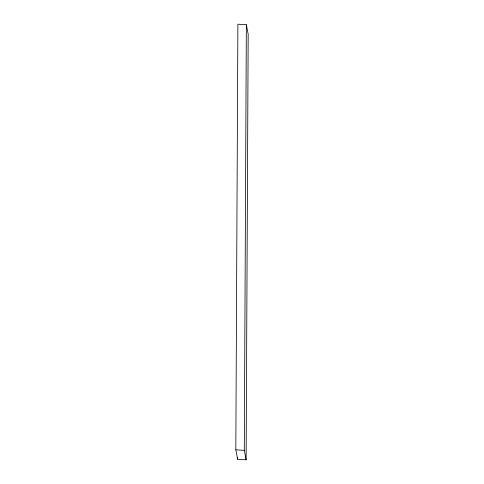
<?xml version="1.0" encoding="UTF-8"?>
<svg xmlns="http://www.w3.org/2000/svg" width="484" height="484" viewBox="0 0 484 484"><rect width="100%" height="100%" fill="white"/><g stroke="black" fill="none" stroke-linecap="round" stroke-linejoin="round"><path stroke-width="0.73" d="M235.823 449.817L237.88 24.2L246.35 24.726L248.177 34.182L246.12 459.8L237.65 459.274L235.823 449.817L244.293 450.35L246.12 459.8M237.65 459.274L237.656 457.779M244.293 450.35L246.35 24.726"/></g></svg>
